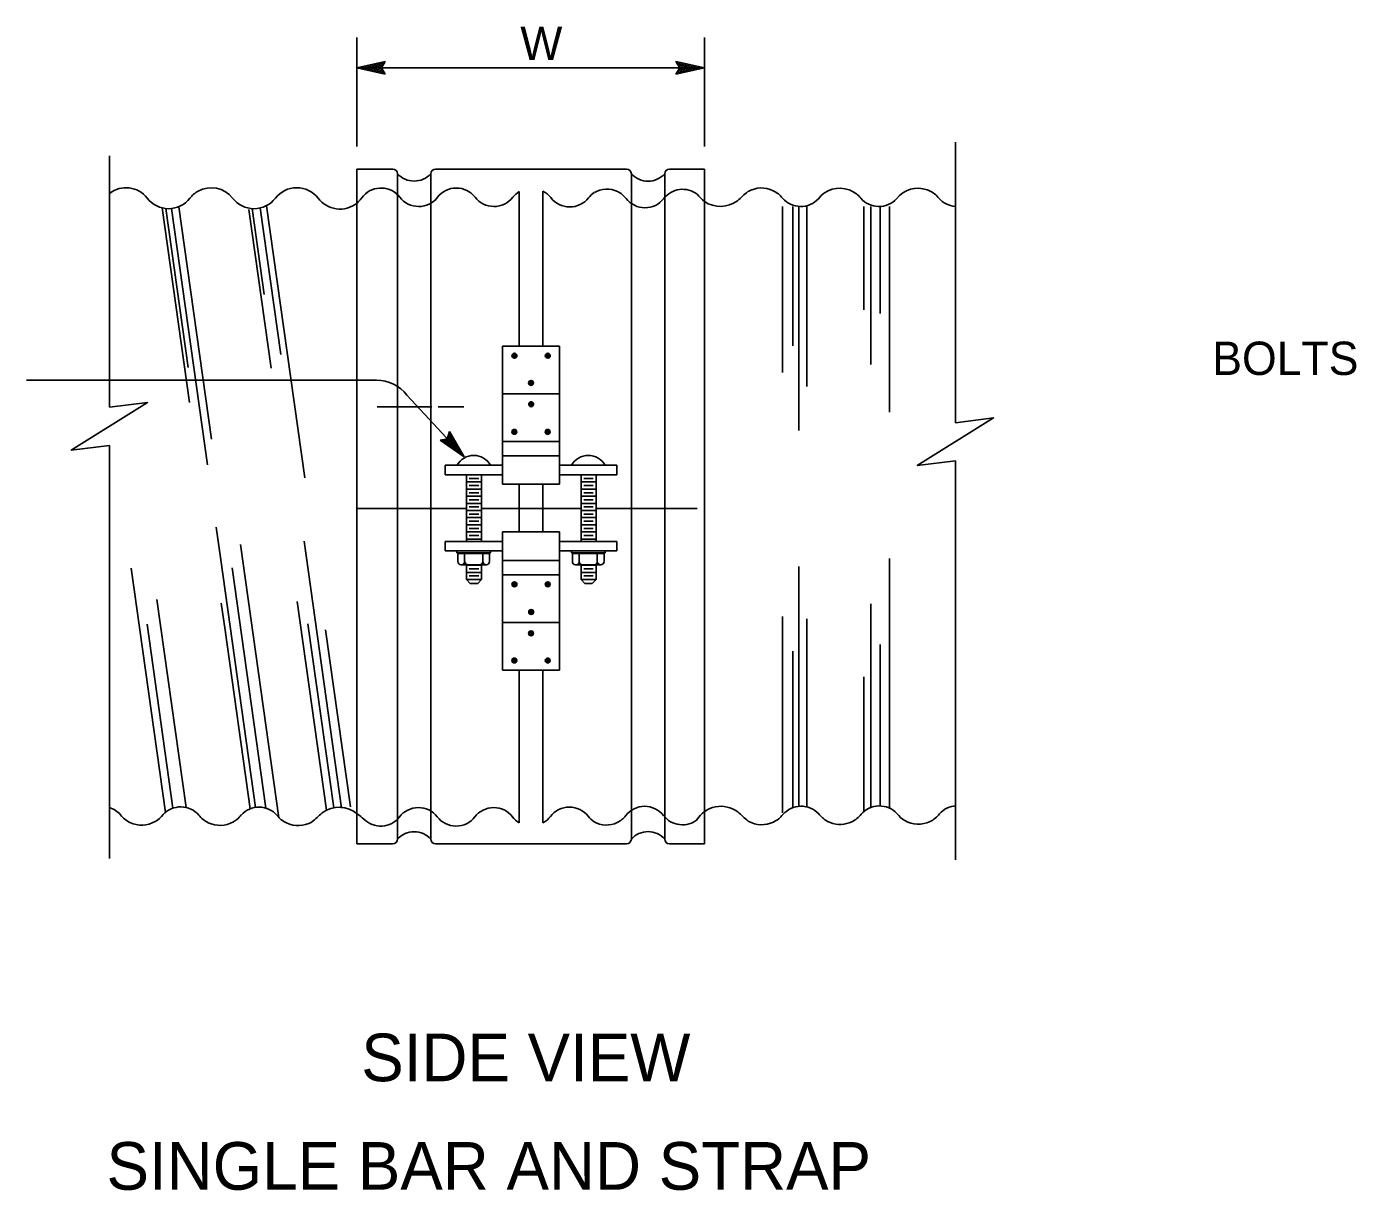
# Model space of a CAD drawing. Extents: x -894 to 866, y -472 to 714.
# Drawn here: x -163.7 to 115.5, y 89.4 to 333.7 of the extents above; entities that cross this region are included whole.
import ezdxf

# ---------------------------------------------------------------- set-up
doc = ezdxf.new("R2010")
doc.units = 0
for name, color, linetype in [('56 Stage 3 Anno', 7, 'Continuous'), ('57 Undefined', 7, 'Continuous'), ('60 Nongeo Data', 7, 'Continuous')]:
    doc.layers.add(name, color=color, linetype=linetype)

msp = doc.modelspace()

# ---------------------------------------------------------------- linework, layer by layer
at = {"layer": '56 Stage 3 Anno'}
for p, q in [((-94.4, 331.43), (-94.4, 308.51)), ((-21.4, 331.43), (-21.4, 308.51)), ((-94.4, 325.05), (-88.4, 326.38)), ((-88.4, 323.71), (-94.4, 325.05)), ((-94.4, 325.05), (-94.4, 325.05)), ((-94.4, 325.05), (-21.4, 325.05)), ((-88.61, 324.07), (-93.02, 325.05)), ((-93.01, 325.05), (-88.63, 326.02)), ((-91.63, 325.05), (-88.81, 325.67)), ((-88.85, 324.43), (-91.63, 325.05)), ((-90.25, 325.05), (-89.04, 325.31)), ((-89.02, 324.77), (-90.25, 325.05)), ((-88.4, 326.38), (-89.2, 325.05)), ((-89.2, 325.05), (-88.4, 323.71)), ((-88.4, 326.38), (-88.4, 326.38)), ((-26.6, 325.05), (-27.4, 326.39)), ((-27.4, 326.39), (-27.4, 326.39)), ((-27.4, 326.39), (-21.4, 325.05)), ((-21.4, 325.05), (-27.4, 323.72)), ((-27.4, 323.72), (-26.6, 325.05)), ((-27.18, 326.03), (-22.78, 325.05)), ((-22.79, 325.05), (-27.16, 324.08)), ((-24.16, 325.05), (-26.98, 324.43)), ((-26.95, 325.67), (-24.16, 325.05)), ((-26.77, 325.33), (-25.54, 325.05)), ((-25.54, 325.05), (-26.75, 324.79)), ((-21.4, 325.05), (-21.4, 325.05)), ((-88.4, 323.71), (-88.4, 323.71)), ((-27.4, 323.72), (-27.4, 323.72)), ((-163.7, 259.46), (-90.23, 259.46)), ((-83.87, 256.31), (-71.84, 243.36)), ((-75.38, 247.17), (-74.94, 248.66)), ((-74.94, 248.66), (-74.94, 248.66)), ((-74.94, 248.66), (-71.84, 243.36)), ((-76.9, 246.85), (-75.38, 247.17)), ((-71.84, 243.36), (-76.9, 246.85)), ((-76.9, 246.85), (-76.9, 246.85)), ((-72.79, 244.37), (-76.47, 246.92)), ((-73.72, 245.38), (-76.1, 247.03)), ((-74.66, 246.39), (-75.68, 247.1)), ((-75.29, 247.48), (-74.66, 246.39)), ((-75.16, 247.85), (-73.72, 245.38)), ((-75.05, 248.26), (-72.78, 244.37)), ((-71.84, 243.36), (-71.84, 243.36))]:
    msp.add_line(p, q, dxfattribs=at)
msp.add_arc((-90.23, 251.46), 8, 37.3039, 90, dxfattribs=at)
at = {"layer": '60 Nongeo Data'}
for p, q in [((31.29, 309.43), (31.29, 291.44)), ((-146.32, 306.55), (-146.32, 253.77)), ((-94.4, 303.79), (-94.4, 162.83)), ((-86.84, 303.79), (-94.4, 303.79)), ((-85.84, 173.69), (-85.84, 302.79)), ((-78.84, 173.69), (-78.84, 302.79)), ((-56.33, 303.79), (-77.84, 303.79)), ((-37.74, 303.79), (-56.33, 303.79)), ((-36.74, 173.69), (-36.74, 302.79)), ((-29.74, 173.69), (-29.74, 302.79)), ((-21.4, 303.79), (-28.74, 303.79)), ((-21.4, 303.79), (-21.4, 292.23)), ((-60.31, 299.06), (-60.31, 266.61)), ((-55.31, 299.16), (-55.31, 266.61)), ((-113.34, 296.1), (-105.31, 238.94)), ((-5.01, 295.94), (-5.01, 261.07)), ((-2.82, 295.94), (-2.82, 266.68)), ((-1.58, 295.94), (-1.58, 248.88)), ((0.11, 295.94), (0.11, 258.14)), ((12.06, 295.94), (12.06, 274.24)), ((13.52, 295.94), (13.52, 262.78)), ((15.47, 295.94), (15.47, 273.5)), ((17.42, 295.94), (17.42, 252.78)), ((-135.24, 295.63), (-129.5, 254.78)), ((-134.47, 295.5), (-129.78, 262.13)), ((-133.28, 295.5), (-125.72, 241.73)), ((-131.73, 295.89), (-124.87, 247.05)), ((-117.07, 295.28), (-112.39, 261.97)), ((-116.38, 295.48), (-113.85, 277.45)), ((-114.65, 295.62), (-110.33, 264.86)), ((-21.4, 162.14), (-21.4, 292.23)), ((31.29, 291.44), (31.29, 250.53)), ((-63.81, 266.61), (-51.81, 266.61)), ((-63.81, 266.61), (-63.81, 237.61)), ((-51.81, 266.61), (-51.81, 237.61)), ((-63.81, 256.61), (-51.81, 256.61)), ((-90.08, 253.86), (-78.65, 253.86)), ((-77.33, 253.86), (-71.9, 253.86)), ((-146.32, 245.77), (-146.32, 180.92)), ((-63.81, 246.61), (-51.81, 246.61)), ((-63.81, 243.61), (-51.81, 243.61)), ((-75.81, 241.61), (-63.81, 241.61)), ((-75.81, 241.61), (-75.81, 239.61)), ((-66.28, 241.61), (-73.35, 241.61)), ((-51.81, 241.61), (-39.81, 241.61)), ((-42.24, 241.61), (-49.31, 241.61)), ((-41.81, 241.61), (-48.88, 241.61)), ((-39.81, 241.61), (-39.81, 239.61)), ((31.29, 242.53), (31.29, 182.17)), ((-75.81, 239.61), (-63.81, 239.61)), ((-71.34, 239.61), (-71.34, 225.61)), ((-71.34, 239.61), (-68.2, 239.61)), ((-71.34, 238.11), (-68.2, 238.11)), ((-68.79, 238.85), (-70.77, 238.85)), ((-68.79, 237.35), (-70.77, 237.35)), ((-68.2, 239.61), (-68.2, 225.61)), ((-63.81, 237.61), (-51.81, 237.61)), ((-60.31, 237.61), (-60.31, 227.61)), ((-55.31, 237.55), (-55.31, 227.61)), ((-51.81, 239.61), (-39.81, 239.61)), ((-47.3, 239.61), (-47.3, 225.61)), ((-47.3, 238.11), (-44.16, 238.11)), ((-44.75, 238.85), (-46.73, 238.85)), ((-44.75, 237.35), (-46.73, 237.35)), ((-44.16, 239.61), (-44.16, 225.61)), ((-71.34, 236.61), (-68.2, 236.61)), ((-71.34, 235.11), (-68.2, 235.11)), ((-68.79, 235.85), (-70.77, 235.85)), ((-47.3, 236.61), (-44.16, 236.61)), ((-47.3, 235.11), (-44.16, 235.11)), ((-44.75, 235.85), (-46.73, 235.85)), ((-94.4, 232.51), (-71.34, 232.51)), ((-71.34, 233.61), (-68.2, 233.61)), ((-71.34, 232.11), (-68.2, 232.11)), ((-68.79, 234.35), (-70.77, 234.35)), ((-68.79, 232.85), (-70.77, 232.85)), ((-68.2, 232.51), (-47.3, 232.51)), ((-47.3, 233.61), (-44.16, 233.61)), ((-47.3, 232.11), (-44.16, 232.11)), ((-44.75, 234.35), (-46.73, 234.35)), ((-44.75, 232.85), (-46.73, 232.85)), ((-44.16, 232.51), (-22.9, 232.51)), ((-71.34, 230.61), (-68.2, 230.61)), ((-71.34, 229.11), (-68.2, 229.11)), ((-68.79, 231.35), (-70.77, 231.35)), ((-68.79, 229.85), (-70.77, 229.85)), ((-47.3, 230.61), (-44.16, 230.61)), ((-47.3, 229.11), (-44.16, 229.11)), ((-44.75, 231.35), (-46.73, 231.35)), ((-44.75, 229.85), (-46.73, 229.85)), ((-123.89, 228.59), (-122.93, 221.74)), ((-71.34, 227.61), (-68.2, 227.61)), ((-68.79, 228.35), (-70.77, 228.35)), ((-68.79, 226.85), (-70.77, 226.85)), ((-63.81, 227.61), (-51.81, 227.61)), ((-63.81, 198.61), (-63.81, 227.61)), ((-51.81, 198.61), (-51.81, 227.61)), ((-47.3, 227.61), (-44.16, 227.61)), ((-44.75, 228.35), (-46.73, 228.35)), ((-44.75, 226.85), (-46.73, 226.85)), ((-118.79, 224.94), (-110.74, 167.61)), ((-105.43, 225.66), (-97.56, 169.64)), ((-75.81, 225.61), (-63.81, 225.61)), ((-75.81, 225.61), (-75.81, 223.61)), ((-75.81, 223.61), (-63.81, 223.61)), ((-73.35, 223.61), (-73.35, 223.25)), ((-66.28, 223.61), (-73.35, 223.61)), ((-71.34, 226.11), (-68.2, 226.11)), ((-66.28, 223.25), (-66.28, 223.61)), ((-51.81, 225.61), (-39.81, 225.61)), ((-51.81, 223.61), (-39.81, 223.61)), ((-49.31, 223.61), (-49.31, 223.25)), ((-42.24, 223.61), (-49.31, 223.61)), ((-47.3, 226.11), (-44.16, 226.11)), ((-42.24, 223.25), (-42.24, 223.61)), ((-39.81, 225.61), (-39.81, 223.61)), ((-122.93, 221.74), (-115.63, 169.79)), ((-122.93, 221.74), (-122.93, 221.74)), ((-122.93, 221.74), (-122.93, 221.74)), ((-122.93, 221.74), (-122.93, 221.74)), ((-122.93, 221.74), (-122.93, 221.74)), ((-73.35, 223.25), (-66.28, 223.25)), ((-66.51, 223.08), (-73.16, 223.08)), ((-73.16, 223.08), (-73.16, 221.4)), ((-67.2, 220.7), (-72.46, 220.7)), ((-71.74, 223.08), (-71.74, 221.31)), ((-68.2, 220.6), (-71.34, 220.6)), ((-71.34, 220.6), (-71.34, 217.6)), ((-71.11, 223.14), (-71.1, 223.14)), ((-68.2, 220.6), (-68.2, 217.6)), ((-67.93, 221.41), (-67.93, 223.08)), ((-66.51, 223.08), (-66.51, 221.37)), ((-63.81, 221.61), (-51.81, 221.61)), ((-49.31, 223.25), (-42.24, 223.25)), ((-42.47, 223.08), (-49.12, 223.08)), ((-49.12, 223.08), (-49.12, 221.4)), ((-43.16, 220.7), (-48.42, 220.7)), ((-47.7, 223.08), (-47.7, 221.31)), ((-44.16, 220.6), (-47.3, 220.6)), ((-47.3, 220.6), (-47.3, 217.6)), ((-44.16, 220.6), (-44.16, 217.6)), ((-43.89, 221.41), (-43.89, 223.08)), ((-42.47, 223.08), (-42.47, 221.37)), ((17.42, 222.06), (17.42, 169.63)), ((-141.77, 219.97), (-134.57, 168.74)), ((-120.54, 220.06), (-113.45, 169.62)), ((-68.2, 219.1), (-71.34, 219.1)), ((-68.79, 219.84), (-70.77, 219.84)), ((-68.79, 218.36), (-70.77, 218.36)), ((-63.81, 218.61), (-51.81, 218.61)), ((-44.16, 219.1), (-47.3, 219.1)), ((-44.75, 219.84), (-46.73, 219.84)), ((-44.75, 218.36), (-46.73, 218.36)), ((-1.58, 220.35), (-1.58, 170.09)), ((-70.55, 216.81), (-71.34, 217.6)), ((-68.2, 217.6), (-71.34, 217.6)), ((-68.2, 217.6), (-71.34, 217.6)), ((-68.2, 217.6), (-71.34, 217.6)), ((-68.98, 216.81), (-70.55, 216.81)), ((-68.2, 217.6), (-68.98, 216.81)), ((-46.51, 216.81), (-47.3, 217.6)), ((-44.16, 217.6), (-47.3, 217.6)), ((-44.16, 217.6), (-47.3, 217.6)), ((-44.16, 217.6), (-47.3, 217.6)), ((-44.94, 216.81), (-46.51, 216.81)), ((-44.16, 217.6), (-44.94, 216.81)), ((-136.33, 213.44), (-130.19, 169.76)), ((-122.83, 212.67), (-122.02, 206.97)), ((-106.87, 213.02), (-100.71, 169.19)), ((13.52, 212.55), (13.52, 169.76)), ((-5.01, 209.87), (-5.01, 168.63)), ((-138.41, 208.26), (-132.99, 169.62)), ((-122.02, 206.97), (-116.76, 169.49)), ((-122.02, 206.97), (-122.02, 206.97)), ((-122.02, 206.97), (-122.02, 206.97)), ((-122.02, 206.97), (-122.02, 206.97)), ((-104.63, 208.29), (-99.21, 169.71)), ((-100.94, 207.07), (-95.72, 169.9)), ((-63.81, 208.61), (-51.81, 208.61)), ((0.11, 209.38), (0.11, 169.88)), ((15.47, 204.01), (15.47, 170.09)), ((-2.82, 202.55), (-2.82, 169.83)), ((-63.81, 198.61), (-51.81, 198.61)), ((-60.31, 198.61), (-60.31, 166.57)), ((-55.31, 198.61), (-55.31, 166.55)), ((12.06, 197.19), (12.06, 168.9)), ((31.29, 182.17), (31.29, 158.75)), ((-146.32, 180.92), (-146.32, 159.04)), ((-94.4, 162.14), (-94.4, 173.69)), ((-85.84, 173.69), (-85.84, 163.14)), ((-78.84, 173.69), (-78.84, 163.14)), ((-36.74, 173.69), (-36.74, 163.14)), ((-29.74, 173.69), (-29.74, 163.14)), ((-86.84, 162.14), (-94.4, 162.14)), ((-56.33, 162.14), (-77.84, 162.14)), ((-37.74, 162.14), (-56.33, 162.14)), ((-21.4, 162.14), (-28.74, 162.14))]:
    msp.add_line(p, q, dxfattribs=at)
for points in [[(-146.32, 253.77), (-138.32, 254.77), (-154.32, 244.77), (-146.32, 245.77)], [(31.29, 250.53), (39.29, 251.53), (23.29, 241.53), (31.29, 242.53)]]:
    msp.add_lwpolyline(points, dxfattribs=at)
for centre, radius in [((-61.29, 264.6), 0.513), ((-61.29, 264.6), 0.451), ((-61.29, 264.6), 0.39), ((-61.29, 264.6), 0.328), ((-61.29, 264.6), 0.267), ((-61.29, 264.6), 0.205), ((-61.29, 264.6), 0.144), ((-61.29, 264.6), 0.0615), ((-54.29, 264.6), 0.513), ((-54.29, 264.6), 0.451), ((-54.29, 264.6), 0.39), ((-54.29, 264.6), 0.328), ((-54.29, 264.6), 0.267), ((-54.29, 264.6), 0.205), ((-54.29, 264.6), 0.144), ((-54.29, 264.6), 0.0615), ((-57.8, 258.89), 0.513), ((-57.8, 258.89), 0.451), ((-57.8, 258.89), 0.39), ((-57.8, 258.89), 0.328), ((-57.8, 258.89), 0.267), ((-57.8, 258.89), 0.205), ((-57.8, 258.89), 0.144), ((-57.8, 258.89), 0.0615), ((-57.78, 254.42), 0.513), ((-57.78, 254.42), 0.451), ((-57.78, 254.42), 0.39), ((-57.78, 254.42), 0.328), ((-57.78, 254.42), 0.267), ((-57.78, 254.42), 0.205), ((-57.78, 254.42), 0.144), ((-57.78, 254.42), 0.0615), ((-61.31, 248.62), 0.513), ((-61.31, 248.62), 0.451), ((-61.31, 248.62), 0.39), ((-61.31, 248.62), 0.328), ((-61.31, 248.62), 0.267), ((-61.31, 248.62), 0.205), ((-61.31, 248.62), 0.144), ((-61.31, 248.62), 0.0615), ((-54.31, 248.62), 0.513), ((-54.31, 248.62), 0.451), ((-54.31, 248.62), 0.39), ((-54.31, 248.62), 0.328), ((-54.31, 248.62), 0.267), ((-54.31, 248.62), 0.205), ((-54.31, 248.62), 0.144), ((-54.31, 248.62), 0.0615), ((-61.29, 216.61), 0.513), ((-61.29, 216.61), 0.451), ((-61.29, 216.61), 0.39), ((-61.29, 216.61), 0.328), ((-61.29, 216.61), 0.267), ((-61.29, 216.61), 0.205), ((-61.29, 216.61), 0.144), ((-61.29, 216.61), 0.0615), ((-54.3, 216.61), 0.513), ((-54.3, 216.61), 0.451), ((-54.3, 216.61), 0.39), ((-54.3, 216.61), 0.328), ((-54.3, 216.61), 0.267), ((-54.3, 216.61), 0.205), ((-54.3, 216.61), 0.144), ((-54.3, 216.61), 0.0615), ((-57.78, 210.8), 0.513), ((-57.78, 210.8), 0.451), ((-57.78, 210.8), 0.39), ((-57.78, 210.8), 0.328), ((-57.78, 210.8), 0.267), ((-57.78, 210.8), 0.205), ((-57.78, 210.8), 0.144), ((-57.78, 210.8), 0.0615), ((-57.8, 206.33), 0.513), ((-57.8, 206.33), 0.451), ((-57.8, 206.33), 0.39), ((-57.8, 206.33), 0.328), ((-57.8, 206.33), 0.267), ((-57.8, 206.33), 0.205), ((-57.8, 206.33), 0.144), ((-57.8, 206.33), 0.0615), ((-61.3, 200.62), 0.513), ((-61.3, 200.62), 0.451), ((-61.3, 200.62), 0.39), ((-54.3, 200.61), 0.513), ((-54.3, 200.61), 0.451), ((-61.3, 200.62), 0.328), ((-61.3, 200.62), 0.267), ((-61.3, 200.62), 0.205), ((-61.3, 200.62), 0.144), ((-61.3, 200.62), 0.0615), ((-54.3, 200.61), 0.39), ((-54.3, 200.61), 0.328), ((-54.3, 200.61), 0.267), ((-54.3, 200.61), 0.205), ((-54.3, 200.61), 0.144), ((-54.3, 200.61), 0.0615)]:
    msp.add_circle(centre, radius, dxfattribs=at)
for centre, radius, start, end in [((-86.84, 302.79), 1, 0, 90), ((-82.34, 306.02), 4.76, 222.7097, 317.2903), ((-77.84, 302.79), 1, 90, 180), ((-37.74, 302.79), 1, 0, 90), ((-33.24, 305.95), 4.72, 222.0919, 317.9081), ((-28.74, 302.79), 1, 90, 180), ((-142.85, 294.21), 5.66, 37.8696, 127.6877), ((-124.92, 294.21), 5.66, 119.3718, 142.5539), ((-124.92, 294.21), 5.66, 37.8698, 119.3718), ((-106.98, 294.21), 5.66, 37.8698, 142.5539), ((-89.29, 294.82), 4.99, 37.8698, 137.3985), ((-73.48, 294.82), 4.99, 37.8698, 142.5539), ((-57.67, 294.82), 4.99, 121.9595, 142.5539), ((-57.59, 294.72), 4.99, 37.8698, 62.6758), ((-39.78, 292.56), 7.91, 126.8144, 138.9721), ((-41.92, 294.46), 5.13, 63.81, 120.3417), ((-41.78, 294.55), 4.99, 37.8698, 64.8747), ((-25.97, 294.55), 4.99, 52.305, 142.5539), ((37.05, 239.65), 77.2, 129.695, 131.8731), ((-9.43, 294.23), 5.59, 63.81, 120.3417), ((-9.28, 294.32), 5.44, 37.8698, 64.8747), ((7.02, 294.1), 5.66, 70.013, 142.5539), ((6.96, 294.23), 5.59, 63.81, 68.4522), ((7.12, 294.32), 5.44, 37.8698, 64.8747), ((23.42, 294.1), 5.66, 70.013, 142.5539), ((24.83, 297.31), 2.18, 62.783, 76.1102), ((23.52, 294.32), 5.44, 37.8698, 64.8747), ((23.52, 294.32), 5.44, 37.8698, 64.8747), ((-133.88, 301.13), 5.66, 217.4461, 322.1302), ((-115.95, 301.13), 5.66, 217.4461, 322.1302), ((-97.91, 301.13), 5.74, 216.7496, 307.6491), ((-97.91, 301.13), 5.74, 306.8579, 306.9632), ((-103.59, 306.15), 13.27, 313.8349, 323.1986), ((-81.38, 300.92), 4.99, 217.4461, 322.1302), ((-65.58, 300.92), 4.99, 217.4461, 322.1302), ((-49.68, 300.82), 4.99, 217.4461, 322.1302), ((-33.88, 300.65), 4.99, 217.4461, 322.1302), ((-13.52, 306.51), 12.36, 220.3424, 230.3703), ((-18.04, 301.93), 5.98, 235.7682, 306.5697), ((-1.18, 300.98), 5.05, 221.0977, 317.124), ((15.22, 300.98), 5.05, 221.0977, 317.124), ((31.61, 300.98), 5.05, 221.0977, 265.8386), ((31.61, 300.98), 5.05, 221.0977, 265.8386), ((-69.82, 239.61), 4.06, 29.5253, 150.4779), ((-45.78, 239.6), 4.06, 29.5253, 150.4779), ((-72.45, 221.41), 0.713, 180.7224, 351.7875), ((-71.01, 221.42), 0.713, 180.4996, 268.1024), ((-68.64, 221.41), 0.713, 272.9268, 0.3985), ((-67.22, 221.41), 0.713, 184.8049, 356.3828), ((-48.41, 221.41), 0.713, 180.7224, 351.7875), ((-46.97, 221.42), 0.713, 180.4996, 268.1024), ((-44.6, 221.41), 0.713, 272.9268, 0.3985), ((-43.18, 221.41), 0.713, 184.8049, 356.3828), ((-147.78, 164.9), 5.05, 41.0977, 73.249), ((-139.69, 171.56), 5.44, 217.8698, 244.8747), ((-139.55, 171.72), 5.66, 300.1226, 322.5539), ((-131.35, 164.84), 5.05, 41.0977, 137.124), ((-123.25, 171.5), 5.44, 217.8698, 244.8747), ((-123.12, 171.67), 5.66, 308.6926, 322.5539), ((-114.92, 164.79), 5.05, 41.0977, 137.124), ((-106.83, 171.44), 5.44, 217.8698, 244.8747), ((-153.16, 226.12), 77.2, 309.695, 311.8731), ((-98.08, 163.93), 5.88, 49.036, 127.0455), ((-97.91, 164.8), 5.74, 53.0368, 53.1421), ((-107.2, 150.5), 22.09, 49.6685, 54.0221), ((-89.35, 170.85), 4.99, 224.6456, 322.1303), ((-81.45, 164.75), 4.99, 37.8698, 142.5539), ((-73.54, 170.85), 4.99, 217.4461, 322.1302), ((-65.64, 164.75), 4.99, 37.8698, 142.5539), ((-57.74, 170.85), 4.99, 217.4461, 239.002), ((-57.65, 170.95), 4.99, 298.016, 322.1302), ((-49.75, 164.85), 4.99, 37.8698, 142.5539), ((-39.84, 173.11), 7.91, 221.0279, 233.1856), ((-41.84, 171.12), 4.99, 295.1253, 322.1302), ((-33.94, 165.02), 4.99, 37.8698, 142.5539), ((-26.04, 171.12), 4.99, 217.4461, 309.5972), ((-17.96, 164.13), 5.88, 52.9545, 149.0144), ((37.12, 226.31), 77.2, 228.1269, 230.305), ((-9.21, 171.64), 5.44, 295.1253, 322.1302), ((-1.11, 164.98), 5.05, 42.876, 138.9023), ((7.09, 171.86), 5.66, 217.4461, 240.0384), ((7.22, 171.7), 5.44, 295.1253, 322.1302), ((15.32, 165.04), 5.05, 42.876, 138.9023), ((23.51, 171.92), 5.66, 217.4461, 239.8774), ((23.65, 171.75), 5.44, 295.1253, 322.1302), ((31.75, 165.09), 5.05, 93.6297, 138.9023), ((-139.53, 171.65), 5.59, 243.81, 300.3417), ((-123.1, 171.59), 5.59, 243.81, 300.1108), ((-123.12, 171.67), 5.66, 299.9616, 308.6926), ((-106.67, 171.54), 5.59, 243.81, 300.3417), ((-41.99, 171.2), 5.13, 239.6583, 296.19), ((-9.37, 171.73), 5.59, 239.6583, 296.19), ((-9.37, 171.73), 5.59, 239.6583, 296.19), ((7.06, 171.79), 5.59, 239.8892, 248.675), ((7.06, 171.79), 5.59, 248.675, 296.19), ((23.49, 171.84), 5.59, 239.6583, 296.19), ((-86.84, 163.14), 1, 270, 0), ((-82.34, 159.91), 4.76, 42.7097, 137.2903), ((-77.84, 163.14), 1, 180, 270), ((-37.74, 163.14), 1, 270, 0), ((-33.24, 159.98), 4.72, 42.0919, 137.9081), ((-28.74, 163.14), 1, 180, 270)]:
    msp.add_arc(centre, radius, start, end, dxfattribs=at)

# ---------------------------------------------------------------- texts
at = {"layer": '57 Undefined'}
for s, height, p in [('W', 7, (-60.06, 326.7)), ('BOLTS', 7, (85.21, 260.56)), ('SIDE VIEW', 10, (-93.45, 112.29)), ('SINGLE BAR AND STRAP', 10, (-146.93, 89.52))]:
    msp.add_text(s, height=height, dxfattribs=at).set_placement(p)

doc.saveas('drawing.dxf')
